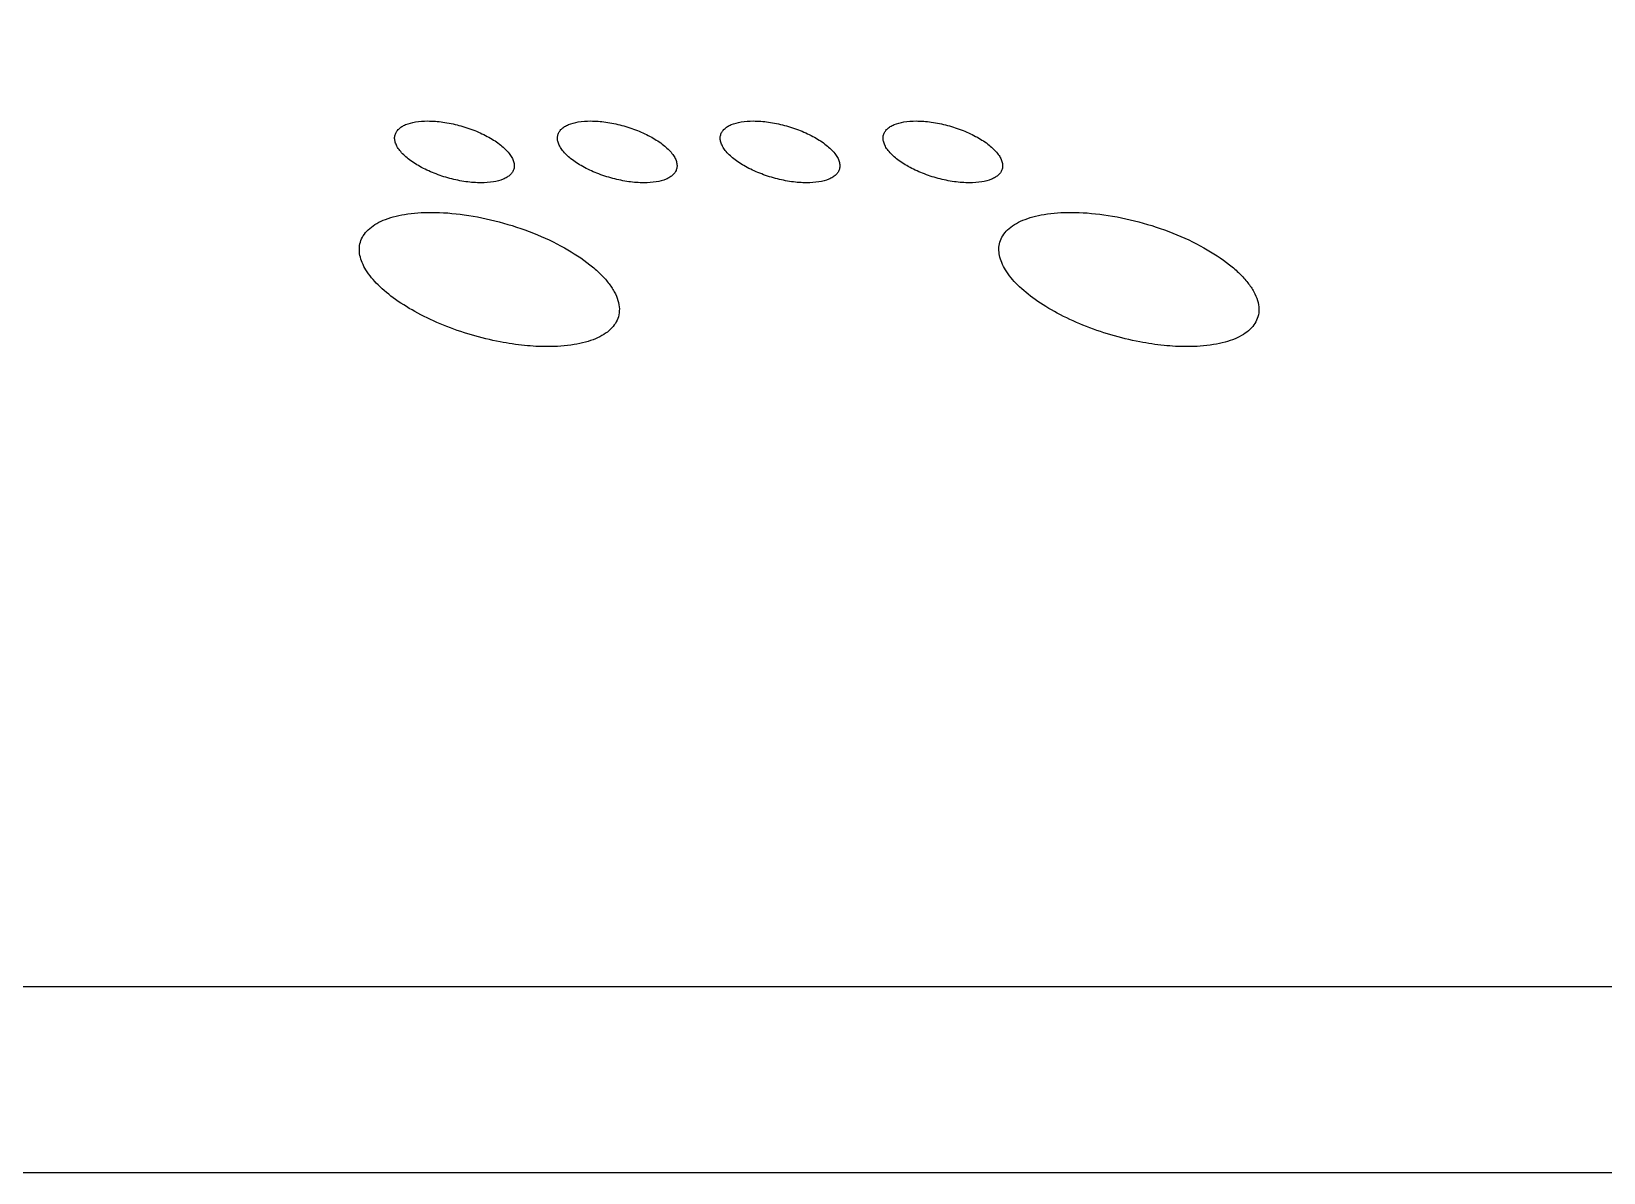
# Model space of a CAD drawing. Header units: millimetres. Extents: x -1 to 407, y -1 to 283.
# Drawn here: x 191.289 to 194.216, y 181.35 to 183.473 of the extents above; entities that cross this region are included whole.
import ezdxf

# ---------------------------------------------------------------- set-up
doc = ezdxf.new("R2010")
doc.units = ezdxf.units.MM
doc.header["$LTSCALE"] = 23.1
for name, color, linetype in [('001-PCB', 7, 'CONTINUOUS'), ('_112650', 7, 'CONTINUOUS'), ('_12316', 7, 'CONTINUOUS'), ('_37672', 7, 'CONTINUOUS'), ('_387479', 7, 'CONTINUOUS'), ('_71957', 7, 'CONTINUOUS'), ('_95636', 7, 'CONTINUOUS')]:
    doc.layers.add(name, color=color, linetype=linetype)

msp = doc.modelspace()

# ---------------------------------------------------------------- linework, layer by layer
at = {"layer": '001-PCB', "color": 7, "linetype": 'Continuous'}
for p, q in [((189.8132, 181.696), (226.6193, 181.696)), ((189.7132, 181.3496), (226.5193, 181.3496))]:
    msp.add_line(p, q, dxfattribs=at)
at = {"layer": '001-PCB', "color": 4, "linetype": 'Continuous'}
msp.add_open_spline([(201.7051, 183.0608), (201.5745, 183.0994), (201.3787, 183.1572), (201.1175, 183.2344), (200.9216, 183.2922), (200.7257, 183.35), (200.5298, 183.4079), (200.3665, 183.4561), (200.2359, 183.4946), (200.138, 183.5235), (200.04, 183.5525), (199.9584, 183.5766), (199.8931, 183.5958), (199.8441, 183.6103), (199.7952, 183.6248), (199.7544, 183.6368), (199.7217, 183.6464), (199.6972, 183.6537), (199.6768, 183.6597), (199.6605, 183.6645), (199.6482, 183.6681), (199.638, 183.6711), (199.6299, 183.6735), (199.6248, 183.6751), (199.6207, 183.6763), (199.6182, 183.677), (199.6161, 183.6776), (199.6141, 183.6783), (199.6107, 183.6796), (199.6058, 183.6815), (199.598, 183.6845), (199.5882, 183.6882), (199.5725, 183.6942), (199.5529, 183.7016), (199.5293, 183.7106), (199.5058, 183.7195), (199.4823, 183.7285), (199.4509, 183.7404), (199.4117, 183.7553), (199.349, 183.7792), (199.2706, 183.809), (199.1765, 183.8448), (199.0824, 183.8806), (198.9883, 183.9164), (198.8942, 183.9521), (198.7688, 183.9999), (198.6119, 184.0595), (198.4551, 184.1192), (198.3297, 184.1669), (198.2356, 184.2027), (198.1415, 184.2384), (198.0474, 184.2742), (197.9533, 184.31), (197.8749, 184.3398), (197.8122, 184.3637), (197.773, 184.3786), (197.7416, 184.3905), (197.7181, 184.3995), (197.6946, 184.4084), (197.671, 184.4174), (197.6514, 184.4248), (197.6377, 184.4301), (197.6299, 184.433), (197.624, 184.4353), (197.6181, 184.4375), (197.6137, 184.4392), (197.6108, 184.4403), (197.6093, 184.4409), (197.6078, 184.4415), (197.606, 184.4424), (197.6037, 184.4435), (197.6, 184.4452), (197.5953, 184.4474), (197.5879, 184.451), (197.5786, 184.4554), (197.5675, 184.4607), (197.5527, 184.4678), (197.5341, 184.4766), (197.5118, 184.4872), (197.4822, 184.5014), (197.4451, 184.5191), (197.4006, 184.5403), (197.356, 184.5615), (197.2967, 184.5898), (197.2225, 184.6252), (197.1334, 184.6677), (197.0444, 184.7101), (196.9257, 184.7667), (196.7773, 184.8375), (196.5992, 184.9224), (196.4508, 184.9931), (196.3321, 185.0497), (196.2431, 185.0922), (196.154, 185.1346), (196.0798, 185.17), (196.0205, 185.1983), (195.976, 185.2195), (195.9314, 185.2408), (195.8869, 185.262), (195.8498, 185.2797), (195.8201, 185.2938), (195.7979, 185.3044), (195.7793, 185.3133), (195.7645, 185.3204), (195.7534, 185.3257), (195.7422, 185.331), (195.733, 185.3354), (195.7255, 185.3389), (195.7209, 185.3412), (195.7172, 185.3429), (195.7144, 185.3442), (195.7121, 185.3454), (195.7105, 185.3461), (195.7095, 185.3466), (195.7088, 185.3469), (195.7082, 185.3473), (195.7074, 185.3477), (195.706, 185.3486), (195.704, 185.3498), (195.7016, 185.3512), (195.6983, 185.3532), (195.6943, 185.3556), (195.6878, 185.3594), (195.6797, 185.3642), (195.6699, 185.37), (195.6602, 185.3758), (195.6473, 185.3834), (195.6311, 185.3931), (195.6116, 185.4046), (195.5857, 185.42), (195.5533, 185.4392), (195.5144, 185.4623), (195.4755, 185.4854), (195.4366, 185.5085), (195.3847, 185.5393), (195.3199, 185.5777), (195.2421, 185.6239), (195.1643, 185.6701), (195.0606, 185.7316), (194.9309, 185.8086), (194.7753, 185.9009), (194.6457, 185.9778), (194.5419, 186.0394), (194.4641, 186.0856), (194.3863, 186.1317), (194.3215, 186.1702), (194.2697, 186.201), (194.2308, 186.2241), (194.1919, 186.2471), (194.1594, 186.2664), (194.1335, 186.2818), (194.1141, 186.2933), (194.0979, 186.3029), (194.0849, 186.3106), (194.0752, 186.3164), (194.0671, 186.3212), (194.0606, 186.325), (194.0565, 186.3274), (194.0533, 186.3294), (194.0513, 186.3306), (194.0498, 186.3314), (194.049, 186.3319), (194.0484, 186.3324), (194.0475, 186.3331), (194.0454, 186.3347), (194.0422, 186.337), (194.038, 186.3402), (194.0338, 186.3433), (194.0282, 186.3475), (194.0184, 186.3548), (194.0044, 186.3653), (193.9876, 186.3778), (193.9708, 186.3904), (193.954, 186.403), (193.9316, 186.4197), (193.9036, 186.4407), (193.8588, 186.4742), (193.8028, 186.5161), (193.7357, 186.5663), (193.6685, 186.6166), (193.6013, 186.6669), (193.5341, 186.7171), (193.4445, 186.7841), (193.3325, 186.8679), (193.2205, 186.9517), (193.1309, 187.0187), (193.0637, 187.069), (192.9965, 187.1192), (192.9293, 187.1695), (192.8733, 187.2114), (192.8285, 187.2449), (192.7949, 187.27), (192.7613, 187.2951), (192.7333, 187.3161), (192.7109, 187.3328), (192.6941, 187.3454), (192.6773, 187.358), (192.6605, 187.3705), (192.6465, 187.381), (192.6367, 187.3883), (192.6311, 187.3925), (192.6269, 187.3957), (192.6234, 187.3983), (192.6206, 187.4004), (192.6189, 187.4017), (192.6175, 187.4027), (192.6166, 187.4034), (192.6159, 187.4039), (192.6153, 187.4044), (192.6144, 187.4054), (192.613, 187.4067), (192.6108, 187.4089), (192.6081, 187.4115), (192.6037, 187.4158), (192.5983, 187.4212), (192.5917, 187.4276), (192.583, 187.4362), (192.572, 187.4469), (192.5589, 187.4597), (192.5415, 187.4769), (192.5196, 187.4983), (192.4934, 187.524), (192.4672, 187.5497), (192.441, 187.5754), (192.4148, 187.6012), (192.3799, 187.6354), (192.3362, 187.6783), (192.2838, 187.7297), (192.2139, 187.7983), (192.1266, 187.884), (192.0217, 187.9868), (191.9169, 188.0897), (191.8121, 188.1925), (191.6723, 188.3296), (191.5675, 188.4325), (191.4976, 188.501)], degree=3, knots=[0, 0, 0, 0, 0.03125, 0.046875, 0.0625, 0.078125, 0.09375, 0.109375, 0.117188, 0.125, 0.132812, 0.140625, 0.144531, 0.148438, 0.152344, 0.15625, 0.158203, 0.160156, 0.162109, 0.163086, 0.164062, 0.165039, 0.165527, 0.166016, 0.16626, 0.166504, 0.166626, 0.166748, 0.166992, 0.16748, 0.167969, 0.168945, 0.169922, 0.171875, 0.173828, 0.175781, 0.177734, 0.179688, 0.183594, 0.1875, 0.195312, 0.203125, 0.210938, 0.21875, 0.226562, 0.234375, 0.25, 0.265625, 0.273438, 0.28125, 0.289062, 0.296875, 0.304688, 0.3125, 0.316406, 0.320312, 0.322266, 0.324219, 0.326172, 0.328125, 0.330078, 0.331055, 0.331543, 0.332031, 0.33252, 0.333008, 0.33313, 0.333252, 0.333374, 0.333496, 0.33374, 0.333984, 0.334473, 0.334961, 0.335938, 0.336914, 0.337891, 0.339844, 0.341797, 0.34375, 0.347656, 0.351562, 0.355469, 0.359375, 0.367188, 0.375, 0.382812, 0.390625, 0.40625, 0.421875, 0.4375, 0.445312, 0.453125, 0.460938, 0.46875, 0.472656, 0.476562, 0.480469, 0.484375, 0.488281, 0.490234, 0.492188, 0.494141, 0.495117, 0.496094, 0.49707, 0.498047, 0.498535, 0.499023, 0.499268, 0.499512, 0.499756, 0.499878, 0.499939, 0.5, 0.500061, 0.500122, 0.500244, 0.500488, 0.500732, 0.500977, 0.501465, 0.501953, 0.50293, 0.503906, 0.504883, 0.505859, 0.507812, 0.509766, 0.511719, 0.515625, 0.519531, 0.523438, 0.527344, 0.53125, 0.539062, 0.546875, 0.554688, 0.5625, 0.578125, 0.59375, 0.609375, 0.617188, 0.625, 0.632812, 0.640625, 0.644531, 0.648438, 0.652344, 0.65625, 0.658203, 0.660156, 0.662109, 0.663086, 0.664062, 0.665039, 0.665527, 0.666016, 0.66626, 0.666504, 0.666626, 0.666687, 0.666748, 0.66687, 0.666992, 0.66748, 0.667969, 0.668457, 0.668945, 0.669922, 0.671875, 0.673828, 0.675781, 0.677734, 0.679688, 0.683594, 0.6875, 0.695312, 0.703125, 0.710938, 0.71875, 0.726562, 0.734375, 0.75, 0.765625, 0.773438, 0.78125, 0.789062, 0.796875, 0.804688, 0.808594, 0.8125, 0.816406, 0.820312, 0.822266, 0.824219, 0.826172, 0.828125, 0.830078, 0.831055, 0.831543, 0.832031, 0.83252, 0.832764, 0.833008, 0.83313, 0.833252, 0.833313, 0.833374, 0.833496, 0.83374, 0.833984, 0.834473, 0.834961, 0.835938, 0.836914, 0.837891, 0.839844, 0.841797, 0.84375, 0.847656, 0.851562, 0.855469, 0.859375, 0.863281, 0.867188, 0.875, 0.882812, 0.890625, 0.90625, 0.921875, 0.9375, 0.953125, 0.96875, 1, 1, 1, 1], dxfattribs=at)
at = {"layer": '_112650', "color": 7, "linetype": 'Continuous'}
for points, knots in [([(192.5725, 183.281), (192.5731, 183.283), (192.5749, 183.2869), (192.5792, 183.2921), (192.5851, 183.2965), (192.5953, 183.3017), (192.6117, 183.3058), (192.6256, 183.3067), (192.6332, 183.3067)], [0, 0, 0, 0, 0.088199, 0.181834, 0.2852, 0.401029, 0.67379, 1, 1, 1, 1]), ([(192.6332, 183.3067), (192.6427, 183.3067), (192.6624, 183.3051), (192.6917, 183.299), (192.7205, 183.2896), (192.7467, 183.2774), (192.7685, 183.2633), (192.7827, 183.25), (192.7901, 183.2391), (192.7934, 183.2315), (192.7947, 183.2242), (192.7941, 183.2194), (192.7935, 183.2173)], [0, 0, 0, 0, 0.142961, 0.296426, 0.451532, 0.599217, 0.73131, 0.841816, 0.888311, 0.92931, 0.965908, 1, 1, 1, 1]), ([(192.7328, 183.1917), (192.7234, 183.1917), (192.7037, 183.1932), (192.6743, 183.1993), (192.6455, 183.2088), (192.6193, 183.221), (192.5975, 183.235), (192.5834, 183.2483), (192.576, 183.2592), (192.5727, 183.2668), (192.5713, 183.2741), (192.5719, 183.2789), (192.5725, 183.281)], [0, 0, 0, 0, 0.142961, 0.296426, 0.451532, 0.599217, 0.73131, 0.841816, 0.888311, 0.92931, 0.965908, 1, 1, 1, 1]), ([(192.7935, 183.2173), (192.7929, 183.2153), (192.7912, 183.2114), (192.7869, 183.2062), (192.781, 183.2018), (192.7707, 183.1966), (192.7544, 183.1926), (192.7404, 183.1917), (192.7328, 183.1917)], [0, 0, 0, 0, 0.088199, 0.181834, 0.2852, 0.401029, 0.67379, 1, 1, 1, 1])]:
    msp.add_open_spline(points, degree=3, knots=knots, dxfattribs=at)
at = {"layer": '_12316', "color": 7, "linetype": 'Continuous'}
for points, knots in [([(191.9016, 183.081), (191.9028, 183.0853), (191.9067, 183.0938), (191.9161, 183.105), (191.9288, 183.1146), (191.9446, 183.1225), (191.9634, 183.1288), (191.9931, 183.1351), (192.017, 183.1367), (192.0335, 183.1367)], [0, 0, 0, 0, 0.088157, 0.181748, 0.28507, 0.400848, 0.530401, 0.673949, 1, 1, 1, 1]), ([(192.0335, 183.1367), (192.0541, 183.1367), (192.0969, 183.1332), (192.1607, 183.1201), (192.2233, 183.0995), (192.2802, 183.073), (192.3214, 183.0464), (192.3478, 183.0234), (192.3631, 183.0066), (192.3745, 182.9899), (192.3817, 182.9734), (192.3846, 182.9573), (192.3833, 182.947), (192.382, 182.9423)], [0, 0, 0, 0, 0.142933, 0.296372, 0.451451, 0.599107, 0.731175, 0.789437, 0.841846, 0.888333, 0.929323, 0.965914, 1, 1, 1, 1]), ([(192.1621, 182.8956), (192.144, 182.899), (192.1082, 182.9078), (192.0567, 182.9257), (192.0093, 182.9476), (191.9682, 182.9725), (191.9353, 182.9993), (191.9149, 183.0233), (191.9048, 183.0425), (191.9005, 183.0559), (191.8992, 183.0688), (191.9005, 183.0771), (191.9016, 183.081)], [0, 0, 0, 0, 0.160697, 0.320985, 0.474504, 0.615444, 0.739146, 0.842917, 0.887492, 0.927777, 0.964787, 1, 1, 1, 1]), ([(192.382, 182.9423), (192.3807, 182.938), (192.3768, 182.9295), (192.3675, 182.9183), (192.3547, 182.9087), (192.3389, 182.9008), (192.3202, 182.8945), (192.2904, 182.8882), (192.2665, 182.8867), (192.25, 182.8867)], [0, 0, 0, 0, 0.088157, 0.181748, 0.28507, 0.400848, 0.530401, 0.673949, 1, 1, 1, 1]), ([(192.25, 182.8867), (192.2357, 182.8867), (192.2062, 182.8883), (192.177, 182.8927), (192.1621, 182.8956)], [0, 0, 0, 0, 0.484304, 1, 1, 1, 1])]:
    msp.add_open_spline(points, degree=3, knots=knots, dxfattribs=at)
at = {"layer": '_37672', "color": 7, "linetype": 'Continuous'}
for points, knots in [([(191.9663, 183.281), (191.9669, 183.283), (191.9687, 183.2869), (191.973, 183.2921), (191.9788, 183.2965), (191.9891, 183.3017), (192.0054, 183.3058), (192.0194, 183.3067), (192.027, 183.3067)], [0, 0, 0, 0, 0.088199, 0.181834, 0.2852, 0.401029, 0.67379, 1, 1, 1, 1]), ([(192.027, 183.3067), (192.0365, 183.3067), (192.0562, 183.3051), (192.0855, 183.299), (192.1143, 183.2896), (192.1405, 183.2774), (192.1623, 183.2633), (192.1765, 183.25), (192.1839, 183.2391), (192.1872, 183.2315), (192.1885, 183.2242), (192.1879, 183.2194), (192.1873, 183.2173)], [0, 0, 0, 0, 0.142961, 0.296426, 0.451532, 0.599217, 0.73131, 0.841816, 0.888311, 0.92931, 0.965908, 1, 1, 1, 1]), ([(192.1266, 183.1917), (192.1171, 183.1917), (192.0975, 183.1932), (192.0681, 183.1993), (192.0393, 183.2088), (192.0131, 183.221), (191.9913, 183.235), (191.9772, 183.2483), (191.9698, 183.2592), (191.9664, 183.2668), (191.9651, 183.2741), (191.9657, 183.2789), (191.9663, 183.281)], [0, 0, 0, 0, 0.142961, 0.296426, 0.451532, 0.599217, 0.73131, 0.841816, 0.888311, 0.92931, 0.965908, 1, 1, 1, 1]), ([(192.1873, 183.2173), (192.1867, 183.2153), (192.185, 183.2114), (192.1806, 183.2062), (192.1748, 183.2018), (192.1645, 183.1966), (192.1482, 183.1926), (192.1342, 183.1917), (192.1266, 183.1917)], [0, 0, 0, 0, 0.088199, 0.181834, 0.2852, 0.401029, 0.67379, 1, 1, 1, 1])]:
    msp.add_open_spline(points, degree=3, knots=knots, dxfattribs=at)
at = {"layer": '_387479', "color": 7, "linetype": 'Continuous'}
for points, knots in [([(192.2694, 183.281), (192.27, 183.283), (192.2718, 183.2869), (192.2761, 183.2921), (192.282, 183.2965), (192.2922, 183.3017), (192.3086, 183.3058), (192.3225, 183.3067), (192.3301, 183.3067)], [0, 0, 0, 0, 0.088199, 0.181834, 0.2852, 0.401029, 0.67379, 1, 1, 1, 1]), ([(192.3301, 183.3067), (192.3396, 183.3067), (192.3593, 183.3051), (192.3886, 183.299), (192.4174, 183.2896), (192.4436, 183.2774), (192.4654, 183.2633), (192.4796, 183.25), (192.487, 183.2391), (192.4903, 183.2315), (192.4916, 183.2242), (192.491, 183.2194), (192.4904, 183.2173)], [0, 0, 0, 0, 0.142961, 0.296426, 0.451532, 0.599217, 0.73131, 0.841816, 0.888311, 0.92931, 0.965908, 1, 1, 1, 1]), ([(192.4297, 183.1917), (192.4202, 183.1917), (192.4006, 183.1932), (192.3712, 183.1993), (192.3424, 183.2088), (192.3162, 183.221), (192.2944, 183.235), (192.2803, 183.2483), (192.2729, 183.2592), (192.2695, 183.2668), (192.2682, 183.2741), (192.2688, 183.2789), (192.2694, 183.281)], [0, 0, 0, 0, 0.142961, 0.296426, 0.451532, 0.599217, 0.73131, 0.841816, 0.888311, 0.92931, 0.965908, 1, 1, 1, 1]), ([(192.4904, 183.2173), (192.4898, 183.2153), (192.4881, 183.2114), (192.4837, 183.2062), (192.4779, 183.2018), (192.4676, 183.1966), (192.4513, 183.1926), (192.4373, 183.1917), (192.4297, 183.1917)], [0, 0, 0, 0, 0.088199, 0.181834, 0.2852, 0.401029, 0.67379, 1, 1, 1, 1])]:
    msp.add_open_spline(points, degree=3, knots=knots, dxfattribs=at)
at = {"layer": '_71957', "color": 7, "linetype": 'Continuous'}
for points, knots in [([(193.0924, 183.081), (193.0936, 183.0853), (193.0975, 183.0938), (193.1068, 183.105), (193.1196, 183.1146), (193.1354, 183.1225), (193.1541, 183.1288), (193.1839, 183.1351), (193.2078, 183.1367), (193.2243, 183.1367)], [0, 0, 0, 0, 0.088157, 0.181748, 0.28507, 0.400848, 0.530401, 0.673949, 1, 1, 1, 1]), ([(193.2243, 183.1367), (193.2449, 183.1367), (193.2876, 183.1332), (193.3515, 183.1201), (193.4141, 183.0995), (193.471, 183.073), (193.5122, 183.0464), (193.5386, 183.0234), (193.5539, 183.0066), (193.5653, 182.9899), (193.5725, 182.9734), (193.5753, 182.9573), (193.5741, 182.947), (193.5727, 182.9423)], [0, 0, 0, 0, 0.142933, 0.296372, 0.451451, 0.599107, 0.731175, 0.789437, 0.841846, 0.888333, 0.929323, 0.965914, 1, 1, 1, 1]), ([(193.3528, 182.8956), (193.3348, 182.899), (193.2989, 182.9078), (193.2475, 182.9257), (193.2001, 182.9476), (193.159, 182.9725), (193.1261, 182.9993), (193.1057, 183.0233), (193.0956, 183.0425), (193.0913, 183.0559), (193.09, 183.0688), (193.0912, 183.0771), (193.0924, 183.081)], [0, 0, 0, 0, 0.160697, 0.320985, 0.474504, 0.615444, 0.739146, 0.842917, 0.887492, 0.927777, 0.964787, 1, 1, 1, 1]), ([(193.5727, 182.9423), (193.5715, 182.938), (193.5676, 182.9295), (193.5583, 182.9183), (193.5455, 182.9087), (193.5297, 182.9008), (193.511, 182.8945), (193.4812, 182.8882), (193.4573, 182.8867), (193.4408, 182.8867)], [0, 0, 0, 0, 0.088157, 0.181748, 0.28507, 0.400848, 0.530401, 0.673949, 1, 1, 1, 1]), ([(193.4408, 182.8867), (193.4265, 182.8867), (193.397, 182.8883), (193.3678, 182.8927), (193.3528, 182.8956)], [0, 0, 0, 0, 0.484304, 1, 1, 1, 1])]:
    msp.add_open_spline(points, degree=3, knots=knots, dxfattribs=at)
at = {"layer": '_95636', "color": 7, "linetype": 'Continuous'}
for points, knots in [([(192.8757, 183.281), (192.8762, 183.283), (192.878, 183.2869), (192.8823, 183.2921), (192.8882, 183.2965), (192.8985, 183.3017), (192.9148, 183.3058), (192.9287, 183.3067), (192.9363, 183.3067)], [0, 0, 0, 0, 0.088199, 0.181834, 0.2852, 0.401029, 0.67379, 1, 1, 1, 1]), ([(192.9363, 183.3067), (192.9458, 183.3067), (192.9655, 183.3051), (192.9949, 183.299), (193.0236, 183.2896), (193.0499, 183.2774), (193.0717, 183.2633), (193.0858, 183.25), (193.0932, 183.2391), (193.0965, 183.2315), (193.0978, 183.2242), (193.0973, 183.2194), (193.0966, 183.2173)], [0, 0, 0, 0, 0.142961, 0.296426, 0.451532, 0.599217, 0.73131, 0.841816, 0.888311, 0.92931, 0.965908, 1, 1, 1, 1]), ([(193.0359, 183.1917), (193.0265, 183.1917), (193.0068, 183.1932), (192.9774, 183.1993), (192.9486, 183.2088), (192.9224, 183.221), (192.9006, 183.235), (192.8865, 183.2483), (192.8791, 183.2592), (192.8758, 183.2668), (192.8745, 183.2741), (192.875, 183.2789), (192.8757, 183.281)], [0, 0, 0, 0, 0.142961, 0.296426, 0.451532, 0.599217, 0.73131, 0.841816, 0.888311, 0.92931, 0.965908, 1, 1, 1, 1]), ([(193.0966, 183.2173), (193.0961, 183.2153), (193.0943, 183.2114), (193.09, 183.2062), (193.0841, 183.2018), (193.0738, 183.1966), (193.0575, 183.1926), (193.0435, 183.1917), (193.0359, 183.1917)], [0, 0, 0, 0, 0.088199, 0.181834, 0.2852, 0.401029, 0.67379, 1, 1, 1, 1])]:
    msp.add_open_spline(points, degree=3, knots=knots, dxfattribs=at)

doc.saveas('drawing.dxf')
